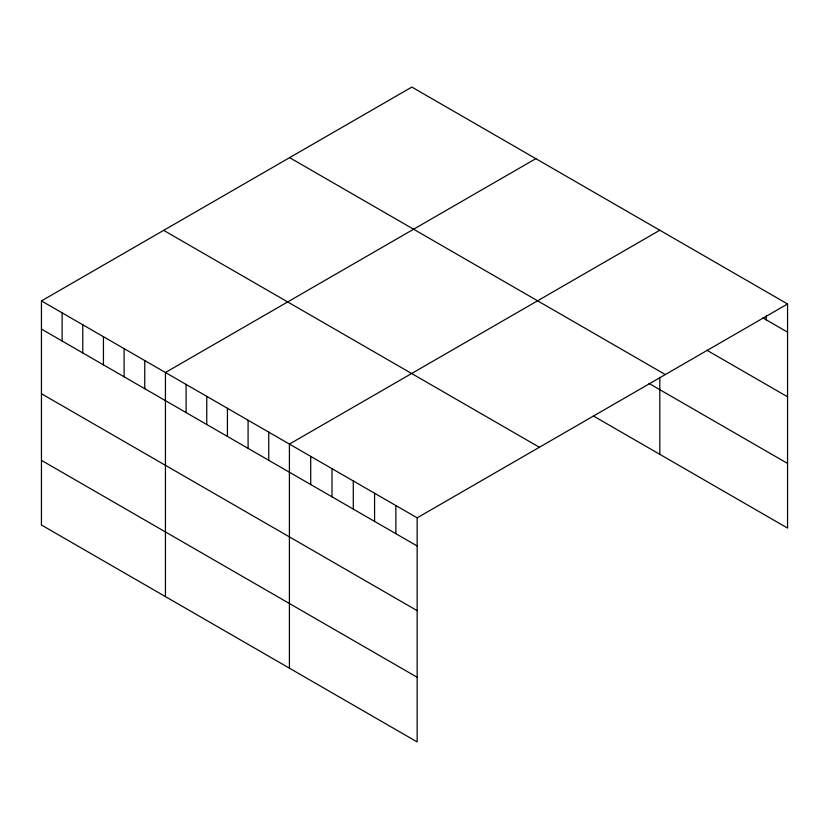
<?xml version="1.0" encoding="UTF-8"?>
<svg xmlns="http://www.w3.org/2000/svg" width="829" height="829" viewBox="0 0 829 829"><rect width="100%" height="100%" fill="white"/><g stroke="black" fill="none" stroke-linecap="round" stroke-linejoin="round"><path stroke-width="1.24" d="M41.45 300.917L417.153 517.835L417.153 741.924L41.45 525.016L41.45 300.917L411.847 87.076L787.55 303.984L787.55 528.083L593.471 416.023M535.824 158.66L165.437 372.501L165.437 596.59M659.811 230.234L289.414 444.085L289.414 668.174M417.153 517.835L787.55 303.984M762.898 317.901L787.55 332.139M706.868 350.221L787.55 396.801M289.611 157.645L665.324 374.553M648.931 383.392L787.55 463.421M163.676 230.348L539.389 447.266M41.45 329.072L417.153 545.979M41.45 393.734L417.153 610.641M41.45 460.354L417.153 677.262M766.255 316.004L766.255 319.849M659.811 377.33L659.811 454.333M395.868 505.545L395.868 533.689M374.573 493.245L374.573 521.4M353.289 480.955L353.289 509.11M331.994 468.665L331.994 496.82M310.709 456.375L310.709 484.519M268.751 432.147L268.751 460.302M248.089 420.22L248.089 448.375M227.426 408.293L227.426 436.437M206.763 396.366L206.763 424.51M186.1 384.428L186.1 412.583M144.764 360.574L144.764 388.718M124.101 348.636L124.101 376.791M103.438 336.709L103.438 364.864M82.776 324.781L82.776 352.926M62.113 312.854L62.113 340.999"/></g></svg>
